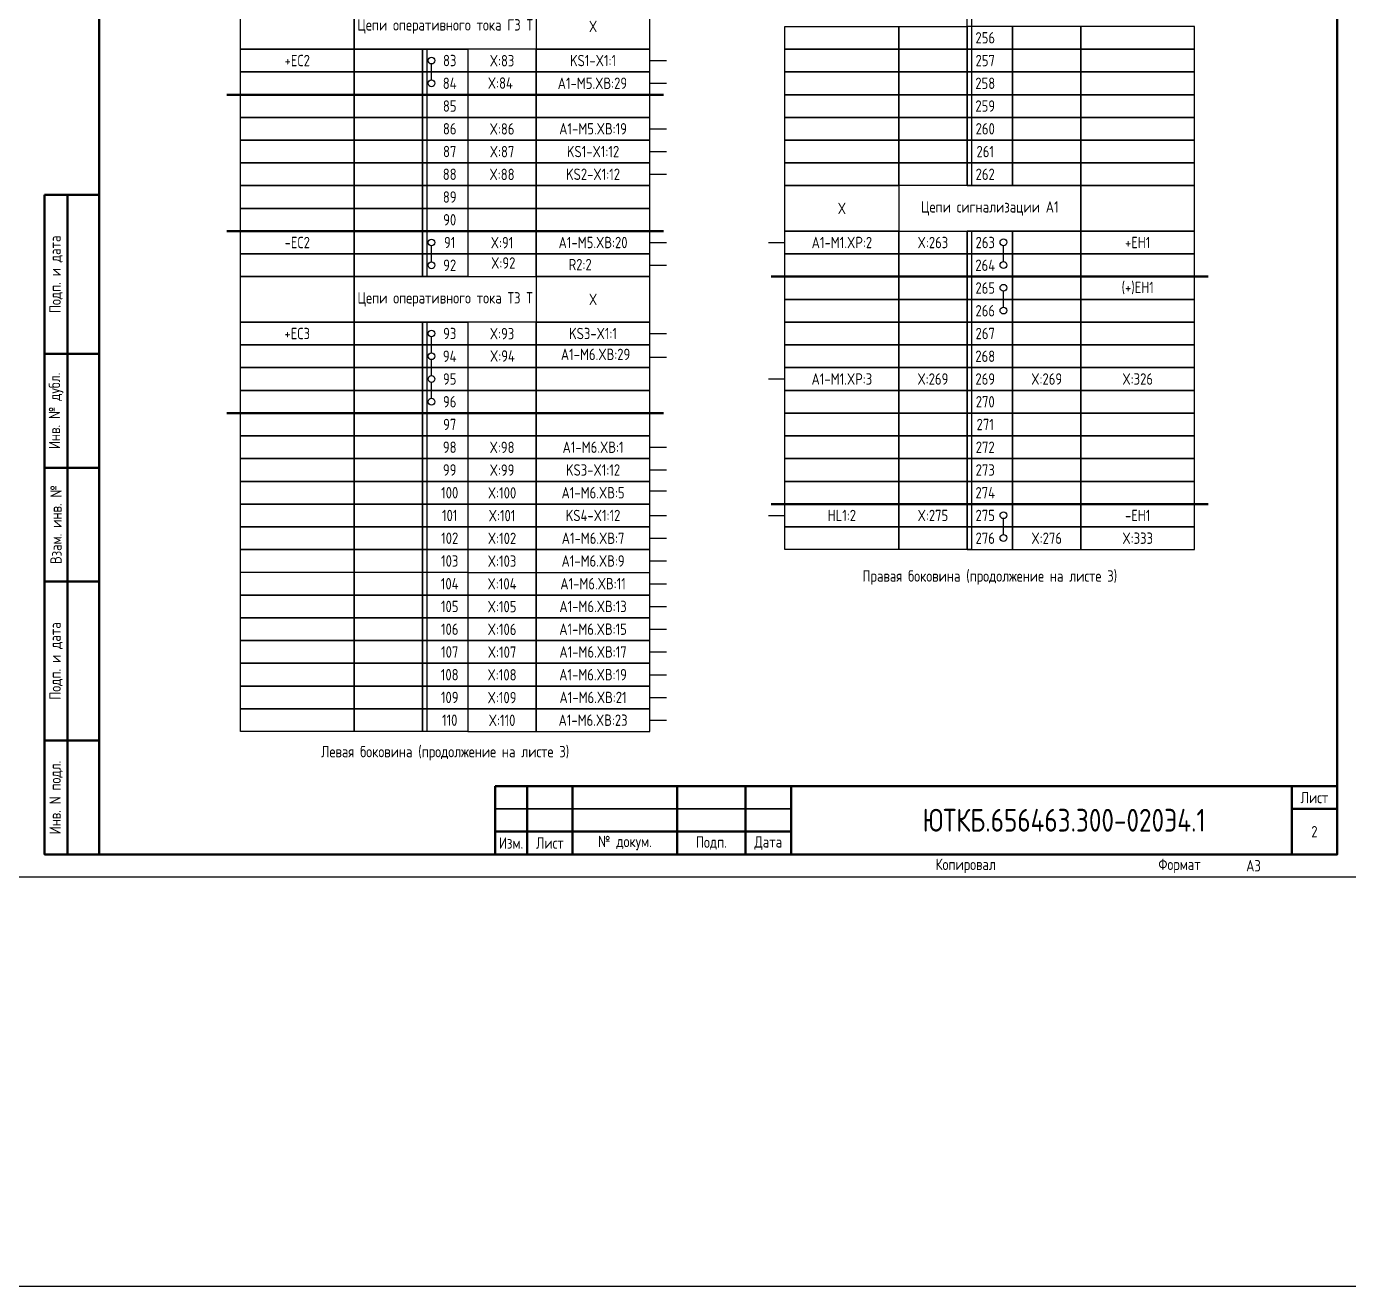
# Model space of a CAD drawing. Header units: millimetres. Extents: x -1117 to 5846, y -90 to 586.
# Drawn here: x 4921 to 5211.5, y -90 to 187 of the extents above; entities that cross this region are included whole.
import ezdxf

# ---------------------------------------------------------------- set-up
doc = ezdxf.new("R2010")
doc.units = ezdxf.units.MM
doc.styles.add('Gost_type_A', font='GOST_A.TTF')

# ---------------------------------------------------------------- blocks, each defined once
blk = doc.blocks.new('Штамп левый нижний')
at = {"lineweight": 50}
for points in [[(-12, 145), (-7, 145), (-7, 110), (-12, 110)], [(-7, 145), (0, 145), (0, 110), (-7, 110)], [(-12, 110), (-7, 110), (-7, 85), (-12, 85)], [(-7, 110), (0, 110), (0, 85), (-7, 85)], [(-12, 85), (-7, 85), (-7, 60), (-12, 60)], [(-7, 85), (0, 85), (0, 60), (-7, 60)], [(-12, 60), (-7, 60), (-7, 25), (-12, 25)], [(-7, 60), (0, 60), (0, 25), (-7, 25)], [(-12, 25), (-7, 25), (-7, 0), (-12, 0)], [(-7, 25), (0, 25), (0, 0), (-7, 0)]]:
    blk.add_lwpolyline(points, close=True, dxfattribs=at)
at = {"char_height": 2.5, "attachment_point": 5, "rotation": 90, "style": 'Gost_type_A'}
for s, insert, width in [('Подп. и дата', (-9.5, 127.5), 35), ('Инв. № дубл.', (-9.5, 97.5), 25), ('Взам. инв. №', (-9.5, 72.5), 25), ('Подп. и дата', (-9.5, 42.5), 35), ('Инв. N подл.', (-9.5, 12.5), 25)]:
    blk.add_mtext(s, dxfattribs=dict(at, insert=insert, width=width))
blk = doc.blocks.new('Штамп малый нижний')
at = {"lineweight": 50}
for points in [[(-185, 15), (-178, 15), (-178, 5), (-185, 5)], [(-178, 15), (-168, 15), (-168, 5), (-178, 5)], [(-168, 15), (-145, 15), (-145, 5), (-168, 5)], [(-145, 15), (-130, 15), (-130, 5), (-145, 5)], [(-130, 15), (-120, 15), (-120, 5), (-130, 5)], [(-120, 15), (-10, 15), (-10, 0), (-120, 0)], [(-10, 15), (0, 15), (0, 10), (-10, 10)], [(-10, 10), (0, 10), (0, 0), (-10, 0)], [(-185, 5), (-178, 5), (-178, 0), (-185, 0)], [(-178, 5), (-168, 5), (-168, 0), (-178, 0)], [(-168, 5), (-145, 5), (-145, 0), (-168, 0)], [(-145, 5), (-130, 5), (-130, 0), (-145, 0)], [(-130, 5), (-120, 5), (-120, 0), (-130, 0)]]:
    blk.add_lwpolyline(points, close=True, dxfattribs=at)
for points in [[(-185, 15), (-178, 15), (-178, 10), (-185, 10)], [(-178, 15), (-168, 15), (-168, 10), (-178, 10)], [(-168, 15), (-145, 15), (-145, 10), (-168, 10)], [(-145, 15), (-130, 15), (-130, 10), (-145, 10)], [(-130, 15), (-120, 15), (-120, 10), (-130, 10)], [(-185, 10), (-178, 10), (-178, 5), (-185, 5)], [(-178, 10), (-168, 10), (-168, 5), (-178, 5)], [(-168, 10), (-145, 10), (-145, 5), (-168, 5)], [(-145, 10), (-130, 10), (-130, 5), (-145, 5)], [(-130, 10), (-120, 10), (-120, 5), (-130, 5)]]:
    blk.add_lwpolyline(points, close=True)
at = {"char_height": 2.5, "style": 'Gost_type_A'}
for s, insert, width, attachment_point in [('Лист', (-5, 12.5), 10, 5), ('Изм.', (-181.5, 2.5), 7, 5), ('Лист', (-173, 2.5), 10, 5), ('№ докум.', (-156.5, 2.5), 23, 5), ('Подп.', (-137.5, 2.5), 15, 5), ('Дата', (-125, 2.5), 10, 5), ('Копировал', (-75, -2.53), 13.1202, 6), ('Формат', (-30, -2.53), 13.1202, 6)]:
    blk.add_mtext(s, dxfattribs=dict(at, insert=insert, width=width, attachment_point=attachment_point))

msp = doc.modelspace()

# ---------------------------------------------------------------- linework, layer by layer
at = {"color": 7, "lineweight": -2}
for p, q in [((5010, 175.25), (5010, 178.75)), ((5010, 135.25), (5010, 138.75)), ((5010, 115.25), (5010, 118.75)), ((5010, 110.25), (5010, 113.75)), ((5010, 105.25), (5010, 108.75))]:
    msp.add_line(p, q, dxfattribs=at)
for p, q in [((5058, 179.5), (5061.62, 179.5)), ((5058, 174.5), (5061.62, 174.5)), ((5058, 164.5), (5061.62, 164.5)), ((5058, 159.5), (5061.62, 159.5)), ((5058, 154.5), (5061.62, 154.5)), ((5058, 139.5), (5061.62, 139.5)), ((5084.04, 139.5), (5087.67, 139.5)), ((5058, 134.5), (5061.62, 134.5)), ((5058, 119.5), (5061.62, 119.5)), ((5058, 114.27), (5061.62, 114.27)), ((5084.04, 109.5), (5087.67, 109.5)), ((5058, 94.5), (5061.62, 94.5)), ((5058, 89.5), (5061.62, 89.5)), ((5058, 84.92), (5061.62, 84.92)), ((5058, 79.5), (5061.62, 79.5)), ((5084.04, 79.5), (5087.67, 79.5)), ((5058, 74.5), (5061.62, 74.5)), ((5058, 69.5), (5061.62, 69.5)), ((5058, 64.5), (5061.62, 64.5)), ((5058, 59.5), (5061.62, 59.5)), ((5058, 54.5), (5061.62, 54.5)), ((5058, 49.5), (5061.62, 49.5)), ((5058, 44.5), (5061.62, 44.5)), ((5058, 39.5), (5061.62, 39.5)), ((5058, 34.5), (5061.62, 34.5))]:
    msp.add_line(p, q)
at = {"lineweight": 50}
for p, q in [((4965, 172), (5061, 172)), ((4965, 142), (5061, 142)), ((5084.67, 132), (5180.67, 132)), ((4965, 102), (5061, 102)), ((5084.67, 82), (5180.67, 82))]:
    msp.add_line(p, q, dxfattribs=at)
at = {"lineweight": -2}
for p, q in [((5135.67, 135.25), (5135.67, 138.75)), ((5135.67, 125.25), (5135.67, 128.75)), ((5135.67, 75.25), (5135.67, 78.75))]:
    msp.add_line(p, q, dxfattribs=at)
for points in [[(-1117.42, 586), (5845.64, 586), (5845.64, -90), (-1117.42, -90)], [(5214, 420), (5214, 0), (4917, 0), (4917, 420)], [(5127.67, 391.99), (5128.67, 391.99), (5128.67, 162), (5127.67, 162)], [(4968, 192), (4993, 192), (4993, 182), (4968, 182)], [(4993, 192), (5033, 192), (5033, 182), (4993, 182)], [(5058, 192), (5033, 192), (5033, 182), (5058, 182)], [(5087.67, 187), (5112.67, 187), (5112.67, 182), (5087.67, 182)], [(5112.67, 187), (5127.67, 187), (5127.67, 182), (5112.67, 182)], [(5137.67, 187), (5127.67, 187), (5127.67, 182), (5137.67, 182)], [(5152.67, 187), (5137.67, 187), (5137.67, 182), (5152.67, 182)], [(5177.67, 187), (5152.67, 187), (5152.67, 182), (5177.67, 182)], [(4968, 182), (4993, 182), (4993, 177), (4968, 177)], [(4993, 182), (5008, 182), (5008, 177), (4993, 177)], [(5008, 182), (5018, 182), (5018, 177), (5008, 177)], [(5008, 182), (5009, 182), (5009, 132), (5008, 132)], [(5033, 182), (5018, 182), (5018, 177), (5033, 177)], [(5058, 182), (5033, 182), (5033, 177), (5058, 177)], [(5087.67, 182), (5112.67, 182), (5112.67, 177), (5087.67, 177)], [(5112.67, 182), (5127.67, 182), (5127.67, 177), (5112.67, 177)], [(5137.67, 182), (5127.67, 182), (5127.67, 177), (5137.67, 177)], [(5152.67, 182), (5137.67, 182), (5137.67, 177), (5152.67, 177)], [(5177.67, 182), (5152.67, 182), (5152.67, 177), (5177.67, 177)], [(4968, 177), (4993, 177), (4993, 172), (4968, 172)], [(4993, 177), (5008, 177), (5008, 172), (4993, 172)], [(5008, 177), (5018, 177), (5018, 172), (5008, 172)], [(5033, 177), (5018, 177), (5018, 172), (5033, 172)], [(5058, 177), (5033, 177), (5033, 172), (5058, 172)], [(5087.67, 177), (5112.67, 177), (5112.67, 172), (5087.67, 172)], [(5112.67, 177), (5127.67, 177), (5127.67, 172), (5112.67, 172)], [(5137.67, 177), (5127.67, 177), (5127.67, 172), (5137.67, 172)], [(5152.67, 177), (5137.67, 177), (5137.67, 172), (5152.67, 172)], [(5177.67, 177), (5152.67, 177), (5152.67, 172), (5177.67, 172)], [(4968, 172), (4993, 172), (4993, 167), (4968, 167)], [(4993, 172), (5008, 172), (5008, 167), (4993, 167)], [(5008, 172), (5018, 172), (5018, 167), (5008, 167)], [(5033, 172), (5018, 172), (5018, 167), (5033, 167)], [(5058, 172), (5033, 172), (5033, 167), (5058, 167)], [(5087.67, 172), (5112.67, 172), (5112.67, 167), (5087.67, 167)], [(5112.67, 172), (5127.67, 172), (5127.67, 167), (5112.67, 167)], [(5137.67, 172), (5127.67, 172), (5127.67, 167), (5137.67, 167)], [(5152.67, 172), (5137.67, 172), (5137.67, 167), (5152.67, 167)], [(5177.67, 172), (5152.67, 172), (5152.67, 167), (5177.67, 167)], [(4968, 167), (4993, 167), (4993, 162), (4968, 162)], [(4993, 167), (5008, 167), (5008, 162), (4993, 162)], [(5008, 167), (5018, 167), (5018, 162), (5008, 162)], [(5033, 167), (5018, 167), (5018, 162), (5033, 162)], [(5058, 167), (5033, 167), (5033, 162), (5058, 162)], [(5087.67, 167), (5112.67, 167), (5112.67, 162), (5087.67, 162)], [(5112.67, 167), (5127.67, 167), (5127.67, 162), (5112.67, 162)], [(5137.67, 167), (5127.67, 167), (5127.67, 162), (5137.67, 162)], [(5152.67, 167), (5137.67, 167), (5137.67, 162), (5152.67, 162)], [(5177.67, 167), (5152.67, 167), (5152.67, 162), (5177.67, 162)], [(4968, 162), (4993, 162), (4993, 157), (4968, 157)], [(4993, 162), (5008, 162), (5008, 157), (4993, 157)], [(5008, 162), (5018, 162), (5018, 157), (5008, 157)], [(5033, 162), (5018, 162), (5018, 157), (5033, 157)], [(5058, 162), (5033, 162), (5033, 157), (5058, 157)], [(5087.67, 162), (5112.67, 162), (5112.67, 157), (5087.67, 157)], [(5112.67, 162), (5127.67, 162), (5127.67, 157), (5112.67, 157)], [(5137.67, 162), (5127.67, 162), (5127.67, 157), (5137.67, 157)], [(5127.67, 162), (5128.67, 162), (5128.67, 152), (5127.67, 152)], [(5152.67, 162), (5137.67, 162), (5137.67, 157), (5152.67, 157)], [(5177.67, 162), (5152.67, 162), (5152.67, 157), (5177.67, 157)], [(4968, 157), (4993, 157), (4993, 152), (4968, 152)], [(4993, 157), (5008, 157), (5008, 152), (4993, 152)], [(5008, 157), (5018, 157), (5018, 152), (5008, 152)], [(5033, 157), (5018, 157), (5018, 152), (5033, 152)], [(5058, 157), (5033, 157), (5033, 152), (5058, 152)], [(5087.67, 157), (5112.67, 157), (5112.67, 152), (5087.67, 152)], [(5112.67, 157), (5127.67, 157), (5127.67, 152), (5112.67, 152)], [(5137.67, 157), (5127.67, 157), (5127.67, 152), (5137.67, 152)], [(5152.67, 157), (5137.67, 157), (5137.67, 152), (5152.67, 152)], [(5177.67, 157), (5152.67, 157), (5152.67, 152), (5177.67, 152)], [(4968, 152), (4993, 152), (4993, 147), (4968, 147)], [(4993, 152), (5008, 152), (5008, 147), (4993, 147)], [(5008, 152), (5018, 152), (5018, 147), (5008, 147)], [(5033, 152), (5018, 152), (5018, 147), (5033, 147)], [(5058, 152), (5033, 152), (5033, 147), (5058, 147)], [(5087.67, 152), (5112.67, 152), (5112.67, 142), (5087.67, 142)], [(5152.67, 152), (5112.67, 152), (5112.67, 142), (5152.67, 142)], [(5177.67, 152), (5152.67, 152), (5152.67, 142), (5177.67, 142)], [(4968, 147), (4993, 147), (4993, 142), (4968, 142)], [(4993, 147), (5008, 147), (5008, 142), (4993, 142)], [(5008, 147), (5018, 147), (5018, 142), (5008, 142)], [(5033, 147), (5018, 147), (5018, 142), (5033, 142)], [(5058, 147), (5033, 147), (5033, 142), (5058, 142)], [(4968, 142), (4993, 142), (4993, 137), (4968, 137)], [(4993, 142), (5008, 142), (5008, 137), (4993, 137)], [(5008, 142), (5018, 142), (5018, 137), (5008, 137)], [(5033, 142), (5018, 142), (5018, 137), (5033, 137)], [(5058, 142), (5033, 142), (5033, 137), (5058, 137)], [(5087.67, 142), (5112.67, 142), (5112.67, 137), (5087.67, 137)], [(5112.67, 142), (5127.67, 142), (5127.67, 137), (5112.67, 137)], [(5137.67, 142), (5127.67, 142), (5127.67, 137), (5137.67, 137)], [(5127.67, 142), (5128.67, 142), (5128.67, 72.01), (5127.67, 72.01)], [(5152.67, 142), (5137.67, 142), (5137.67, 137), (5152.67, 137)], [(5177.67, 142), (5152.67, 142), (5152.67, 137), (5177.67, 137)], [(4968, 137), (4993, 137), (4993, 132), (4968, 132)], [(4993, 137), (5008, 137), (5008, 132), (4993, 132)], [(5008, 137), (5018, 137), (5018, 132), (5008, 132)], [(5033, 137), (5018, 137), (5018, 132), (5033, 132)], [(5058, 137), (5033, 137), (5033, 132), (5058, 132)], [(5087.67, 137), (5112.67, 137), (5112.67, 132), (5087.67, 132)], [(5087.67, 137), (5112.67, 137), (5112.67, 132), (5087.67, 132)], [(5112.67, 137), (5127.67, 137), (5127.67, 132), (5112.67, 132)], [(5112.67, 137), (5127.67, 137), (5127.67, 132), (5112.67, 132)], [(5137.67, 137), (5127.67, 137), (5127.67, 132), (5137.67, 132)], [(5137.67, 137), (5127.67, 137), (5127.67, 132), (5137.67, 132)], [(5152.67, 137), (5137.67, 137), (5137.67, 132), (5152.67, 132)], [(5152.67, 137), (5137.67, 137), (5137.67, 132), (5152.67, 132)], [(5177.67, 137), (5152.67, 137), (5152.67, 132), (5177.67, 132)], [(5177.67, 137), (5152.67, 137), (5152.67, 132), (5177.67, 132)], [(4968, 132), (4993, 132), (4993, 122), (4968, 122)], [(4993, 132), (5033, 132), (5033, 122), (4993, 122)], [(5058, 132), (5033, 132), (5033, 122), (5058, 122)], [(5087.67, 132), (5112.67, 132), (5112.67, 127), (5087.67, 127)], [(5087.67, 132), (5112.67, 132), (5112.67, 127), (5087.67, 127)], [(5112.67, 132), (5127.67, 132), (5127.67, 127), (5112.67, 127)], [(5112.67, 132), (5127.67, 132), (5127.67, 127), (5112.67, 127)], [(5137.67, 132), (5127.67, 132), (5127.67, 127), (5137.67, 127)], [(5137.67, 132), (5127.67, 132), (5127.67, 127), (5137.67, 127)], [(5152.67, 132), (5137.67, 132), (5137.67, 127), (5152.67, 127)], [(5152.67, 132), (5137.67, 132), (5137.67, 127), (5152.67, 127)], [(5177.67, 132), (5152.67, 132), (5152.67, 127), (5177.67, 127)], [(5177.67, 132), (5152.67, 132), (5152.67, 127), (5177.67, 127)], [(5087.67, 127), (5112.67, 127), (5112.67, 122), (5087.67, 122)], [(5087.67, 127), (5112.67, 127), (5112.67, 122), (5087.67, 122)], [(5112.67, 127), (5127.67, 127), (5127.67, 122), (5112.67, 122)], [(5112.67, 127), (5127.67, 127), (5127.67, 122), (5112.67, 122)], [(5137.67, 127), (5127.67, 127), (5127.67, 122), (5137.67, 122)], [(5137.67, 127), (5127.67, 127), (5127.67, 122), (5137.67, 122)], [(5152.67, 127), (5137.67, 127), (5137.67, 122), (5152.67, 122)], [(5152.67, 127), (5137.67, 127), (5137.67, 122), (5152.67, 122)], [(5177.67, 127), (5152.67, 127), (5152.67, 122), (5177.67, 122)], [(5177.67, 127), (5152.67, 127), (5152.67, 122), (5177.67, 122)], [(4968, 122), (4993, 122), (4993, 117), (4968, 117)], [(4993, 122), (5008, 122), (5008, 117), (4993, 117)], [(5008, 122), (5018, 122), (5018, 117), (5008, 117)], [(5008, 122), (5009, 122), (5009, 32), (5008, 32)], [(5033, 122), (5018, 122), (5018, 117), (5033, 117)], [(5058, 122), (5033, 122), (5033, 117), (5058, 117)], [(5087.67, 122), (5112.67, 122), (5112.67, 117), (5087.67, 117)], [(5112.67, 122), (5127.67, 122), (5127.67, 117), (5112.67, 117)], [(5137.67, 122), (5127.67, 122), (5127.67, 117), (5137.67, 117)], [(5152.67, 122), (5137.67, 122), (5137.67, 117), (5152.67, 117)], [(5177.67, 122), (5152.67, 122), (5152.67, 117), (5177.67, 117)], [(4968, 117), (4993, 117), (4993, 112), (4968, 112)], [(4993, 117), (5008, 117), (5008, 112), (4993, 112)], [(5008, 117), (5018, 117), (5018, 112), (5008, 112)], [(5033, 117), (5018, 117), (5018, 112), (5033, 112)], [(5058, 117), (5033, 117), (5033, 112), (5058, 112)], [(5087.67, 117), (5112.67, 117), (5112.67, 112), (5087.67, 112)], [(5112.67, 117), (5127.67, 117), (5127.67, 112), (5112.67, 112)], [(5137.67, 117), (5127.67, 117), (5127.67, 112), (5137.67, 112)], [(5152.67, 117), (5137.67, 117), (5137.67, 112), (5152.67, 112)], [(5177.67, 117), (5152.67, 117), (5152.67, 112), (5177.67, 112)], [(4968, 112), (4993, 112), (4993, 107), (4968, 107)], [(4993, 112), (5008, 112), (5008, 107), (4993, 107)], [(5008, 112), (5018, 112), (5018, 107), (5008, 107)], [(5033, 112), (5018, 112), (5018, 107), (5033, 107)], [(5058, 112), (5033, 112), (5033, 107), (5058, 107)], [(5087.67, 112), (5112.67, 112), (5112.67, 107), (5087.67, 107)], [(5112.67, 112), (5127.67, 112), (5127.67, 107), (5112.67, 107)], [(5137.67, 112), (5127.67, 112), (5127.67, 107), (5137.67, 107)], [(5152.67, 112), (5137.67, 112), (5137.67, 107), (5152.67, 107)], [(5177.67, 112), (5152.67, 112), (5152.67, 107), (5177.67, 107)], [(4968, 107), (4993, 107), (4993, 102), (4968, 102)], [(4993, 107), (5008, 107), (5008, 102), (4993, 102)], [(5008, 107), (5018, 107), (5018, 102), (5008, 102)], [(5033, 107), (5018, 107), (5018, 102), (5033, 102)], [(5058, 107), (5033, 107), (5033, 102), (5058, 102)], [(5087.67, 107), (5112.67, 107), (5112.67, 102), (5087.67, 102)], [(5112.67, 107), (5127.67, 107), (5127.67, 102), (5112.67, 102)], [(5137.67, 107), (5127.67, 107), (5127.67, 102), (5137.67, 102)], [(5152.67, 107), (5137.67, 107), (5137.67, 102), (5152.67, 102)], [(5177.67, 107), (5152.67, 107), (5152.67, 102), (5177.67, 102)], [(4968, 102), (4993, 102), (4993, 97), (4968, 97)], [(4993, 102), (5008, 102), (5008, 97), (4993, 97)], [(5008, 102), (5018, 102), (5018, 97), (5008, 97)], [(5033, 102), (5018, 102), (5018, 97), (5033, 97)], [(5058, 102), (5033, 102), (5033, 97), (5058, 97)], [(5087.67, 102), (5112.67, 102), (5112.67, 97), (5087.67, 97)], [(5112.67, 102), (5127.67, 102), (5127.67, 97), (5112.67, 97)], [(5137.67, 102), (5127.67, 102), (5127.67, 97), (5137.67, 97)], [(5152.67, 102), (5137.67, 102), (5137.67, 97), (5152.67, 97)], [(5177.67, 102), (5152.67, 102), (5152.67, 97), (5177.67, 97)], [(4968, 97), (4993, 97), (4993, 92), (4968, 92)], [(4993, 97), (5008, 97), (5008, 92), (4993, 92)], [(5008, 97), (5018, 97), (5018, 92), (5008, 92)], [(5033, 97), (5018, 97), (5018, 92), (5033, 92)], [(5058, 97), (5033, 97), (5033, 92), (5058, 92)], [(5087.67, 97), (5112.67, 97), (5112.67, 92), (5087.67, 92)], [(5112.67, 97), (5127.67, 97), (5127.67, 92), (5112.67, 92)], [(5137.67, 97), (5127.67, 97), (5127.67, 92), (5137.67, 92)], [(5152.67, 97), (5137.67, 97), (5137.67, 92), (5152.67, 92)], [(5177.67, 97), (5152.67, 97), (5152.67, 92), (5177.67, 92)], [(4968, 92), (4993, 92), (4993, 87), (4968, 87)], [(4993, 92), (5008, 92), (5008, 87), (4993, 87)], [(5008, 92), (5018, 92), (5018, 87), (5008, 87)], [(5033, 92), (5018, 92), (5018, 87), (5033, 87)], [(5058, 92), (5033, 92), (5033, 87), (5058, 87)], [(5087.67, 92), (5112.67, 92), (5112.67, 87), (5087.67, 87)], [(5087.67, 92), (5112.67, 92), (5112.67, 87), (5087.67, 87)], [(5112.67, 92), (5127.67, 92), (5127.67, 87), (5112.67, 87)], [(5112.67, 92), (5127.67, 92), (5127.67, 87), (5112.67, 87)], [(5137.67, 92), (5127.67, 92), (5127.67, 87), (5137.67, 87)], [(5137.67, 92), (5127.67, 92), (5127.67, 87), (5137.67, 87)], [(5152.67, 92), (5137.67, 92), (5137.67, 87), (5152.67, 87)], [(5152.67, 92), (5137.67, 92), (5137.67, 87), (5152.67, 87)], [(5177.67, 92), (5152.67, 92), (5152.67, 87), (5177.67, 87)], [(5177.67, 92), (5152.67, 92), (5152.67, 87), (5177.67, 87)], [(4968, 87), (4993, 87), (4993, 82), (4968, 82)], [(4993, 87), (5008, 87), (5008, 82), (4993, 82)], [(5008, 87), (5018, 87), (5018, 82), (5008, 82)], [(5033, 87), (5018, 87), (5018, 82), (5033, 82)], [(5058, 87), (5033, 87), (5033, 82), (5058, 82)], [(5087.67, 87), (5112.67, 87), (5112.67, 82), (5087.67, 82)], [(5087.67, 87), (5112.67, 87), (5112.67, 82), (5087.67, 82)], [(5112.67, 87), (5127.67, 87), (5127.67, 82), (5112.67, 82)], [(5112.67, 87), (5127.67, 87), (5127.67, 82), (5112.67, 82)], [(5137.67, 87), (5127.67, 87), (5127.67, 82), (5137.67, 82)], [(5137.67, 87), (5127.67, 87), (5127.67, 82), (5137.67, 82)], [(5152.67, 87), (5137.67, 87), (5137.67, 82), (5152.67, 82)], [(5152.67, 87), (5137.67, 87), (5137.67, 82), (5152.67, 82)], [(5177.67, 87), (5152.67, 87), (5152.67, 82), (5177.67, 82)], [(5177.67, 87), (5152.67, 87), (5152.67, 82), (5177.67, 82)], [(4968, 82), (4993, 82), (4993, 77), (4968, 77)], [(4993, 82), (5008, 82), (5008, 77), (4993, 77)], [(5008, 82), (5018, 82), (5018, 77), (5008, 77)], [(5033, 82), (5018, 82), (5018, 77), (5033, 77)], [(5058, 82), (5033, 82), (5033, 77), (5058, 77)], [(5087.67, 82), (5112.67, 82), (5112.67, 77), (5087.67, 77)], [(5087.67, 82), (5112.67, 82), (5112.67, 77), (5087.67, 77)], [(5112.67, 82), (5127.67, 82), (5127.67, 77), (5112.67, 77)], [(5112.67, 82), (5127.67, 82), (5127.67, 77), (5112.67, 77)], [(5137.67, 82), (5127.67, 82), (5127.67, 77), (5137.67, 77)], [(5137.67, 82), (5127.67, 82), (5127.67, 77), (5137.67, 77)], [(5152.67, 82), (5137.67, 82), (5137.67, 77), (5152.67, 77)], [(5152.67, 82), (5137.67, 82), (5137.67, 77), (5152.67, 77)], [(5177.67, 82), (5152.67, 82), (5152.67, 77), (5177.67, 77)], [(5177.67, 82), (5152.67, 82), (5152.67, 77), (5177.67, 77)], [(4968, 77), (4993, 77), (4993, 72), (4968, 72)], [(4993, 77), (5008, 77), (5008, 72), (4993, 72)], [(5008, 77), (5018, 77), (5018, 72), (5008, 72)], [(5033, 77), (5018, 77), (5018, 72), (5033, 72)], [(5058, 77), (5033, 77), (5033, 72), (5058, 72)], [(5087.67, 77), (5112.67, 77), (5112.67, 72), (5087.67, 72)], [(5112.67, 77), (5127.67, 77), (5127.67, 72), (5112.67, 72)], [(5137.67, 77), (5127.67, 77), (5127.67, 72), (5137.67, 72)], [(5152.67, 77), (5137.67, 77), (5137.67, 72), (5152.67, 72)], [(5177.67, 77), (5152.67, 77), (5152.67, 72), (5177.67, 72)], [(4968, 72), (4993, 72), (4993, 62), (4968, 62)], [(4968, 72), (4993, 72), (4993, 67), (4968, 67)], [(4993, 72), (5008, 72), (5008, 62), (4993, 62)], [(4993, 72), (5008, 72), (5008, 67), (4993, 67)], [(5008, 72), (5018, 72), (5018, 62), (5008, 62)], [(5008, 72), (5018, 72), (5018, 67), (5008, 67)], [(5033, 72), (5018, 72), (5018, 62), (5033, 62)], [(5033, 72), (5018, 72), (5018, 67), (5033, 67)], [(5058, 72), (5033, 72), (5033, 62), (5058, 62)], [(5058, 72), (5033, 72), (5033, 67), (5058, 67)], [(4968, 62), (4993, 62), (4993, 52), (4968, 52)], [(4968, 62), (4993, 62), (4993, 57), (4968, 57)], [(4993, 62), (5008, 62), (5008, 52), (4993, 52)], [(4993, 62), (5008, 62), (5008, 57), (4993, 57)], [(5008, 62), (5018, 62), (5018, 52), (5008, 52)], [(5008, 62), (5018, 62), (5018, 57), (5008, 57)], [(5033, 62), (5018, 62), (5018, 52), (5033, 52)], [(5033, 62), (5018, 62), (5018, 57), (5033, 57)], [(5058, 62), (5033, 62), (5033, 52), (5058, 52)], [(5058, 62), (5033, 62), (5033, 57), (5058, 57)], [(4968, 57), (4993, 57), (4993, 52), (4968, 52)], [(4993, 57), (5008, 57), (5008, 52), (4993, 52)], [(5008, 57), (5018, 57), (5018, 52), (5008, 52)], [(5033, 57), (5018, 57), (5018, 52), (5033, 52)], [(5058, 57), (5033, 57), (5033, 52), (5058, 52)], [(4968, 52), (4993, 52), (4993, 47), (4968, 47)], [(4993, 52), (5008, 52), (5008, 47), (4993, 47)], [(5008, 52), (5018, 52), (5018, 47), (5008, 47)], [(5033, 52), (5018, 52), (5018, 47), (5033, 47)], [(5058, 52), (5033, 52), (5033, 47), (5058, 47)], [(4968, 47), (4993, 47), (4993, 42), (4968, 42)], [(4993, 47), (5008, 47), (5008, 42), (4993, 42)], [(5008, 47), (5018, 47), (5018, 42), (5008, 42)], [(5033, 47), (5018, 47), (5018, 42), (5033, 42)], [(5058, 47), (5033, 47), (5033, 42), (5058, 42)], [(4968, 42), (4993, 42), (4993, 37), (4968, 37)], [(4993, 42), (5008, 42), (5008, 37), (4993, 37)], [(5008, 42), (5018, 42), (5018, 37), (5008, 37)], [(5033, 42), (5018, 42), (5018, 37), (5033, 37)], [(5058, 42), (5033, 42), (5033, 37), (5058, 37)], [(4968, 37), (4993, 37), (4993, 32), (4968, 32)], [(4993, 37), (5008, 37), (5008, 32), (4993, 32)], [(5008, 37), (5018, 37), (5018, 32), (5008, 32)], [(5033, 37), (5018, 37), (5018, 32), (5033, 32)], [(5058, 37), (5033, 37), (5033, 32), (5058, 32)]]:
    msp.add_lwpolyline(points, close=True)
at = {"lineweight": 50}
msp.add_lwpolyline([(5209, 415), (5209, 5), (4937, 5), (4937, 415)], close=True, dxfattribs=at)
at = {"color": 7, "lineweight": -2}
for centre in [(5010, 179.5), (5010, 174.5), (5010, 139.5), (5010, 134.5), (5010, 119.5), (5010, 114.5), (5010, 114.5), (5010, 109.5), (5010, 109.5), (5010, 104.5)]:
    msp.add_circle(centre, 0.75, dxfattribs=at)
at = {"lineweight": -2}
for centre in [(5135.67, 139.55), (5135.67, 134.55), (5135.67, 129.55), (5135.67, 124.55), (5135.67, 79.55), (5135.67, 74.55)]:
    msp.add_circle(centre, 0.75, dxfattribs=at)

# ---------------------------------------------------------------- block references
at = {"color": 1}
msp.add_blockref('Штамп левый нижний', (4937, 5), dxfattribs=at)
msp.add_blockref('Штамп малый нижний', (5209, 5))

# ---------------------------------------------------------------- texts
at = {"style": 'Gost_type_A'}
for s, insert, char_height, width, attachment_point in [('Цепи оперативного тока ГЗ Т', (5013, 187), 2.5, 40, 5), ('X', (5045.5, 187), 2.5, 25, 5), ('+ЕС2', (4980.5, 179.5), 2.5, 25, 5), ('KS1-X1:1', (5045.5, 179.5), 2.5, 25, 5), ('A1-М5.XВ:29', (5045.36, 174.5), 2.5, 24.7262, 5), ('A1-М5.XВ:19', (5045.5, 164.5), 2.5, 25, 5), ('KS1-X1:12', (5045.5, 159.5), 2.5, 25, 5), ('KS2-X1:12', (5045.5, 154.5), 2.5, 25, 5), ('X', (5100.17, 147), 2.5, 25, 5), ('Цепи сигнализации А1', (5132.67, 147), 2.5, 40, 5), ('-ЕС2', (4980.5, 139.5), 2.5, 25, 5), ('A1-М5.XВ:20', (5045.5, 139.5), 2.5, 25, 5), ('A1-М1.XР:2', (5100.17, 139.5), 2.5, 25, 5), ('\\pxqc;+EH1', (5165.17, 139.5), 2.5, 25, 5), ('R2:2', (5042.67, 134.65), 2.5, 25, 5), ('\\pxqc;(+)EH1', (5165.17, 129.5), 2.5, 25, 5), ('Цепи оперативного тока ТЗ Т', (5013, 127), 2.5, 40, 5), ('X', (5045.5, 127), 2.5, 25, 5), ('+ЕС3', (4980.5, 119.5), 2.5, 25, 5), ('KS3-X1:1', (5045.5, 119.5), 2.5, 25, 5), ('A1-М6.XВ:29', (5046.05, 114.91), 2.5, 25, 5), ('A1-М1.XР:3', (5100.17, 109.5), 2.5, 25, 5), ('X:326', (5165.17, 109.5), 2.5, 25, 5), ('A1-М6.XВ:1', (5045.5, 94.5), 2.5, 25, 5), ('KS3-X1:12', (5045.5, 89.5), 2.5, 25, 5), ('KS4-X1:12', (5045.5, 79.5), 2.5, 25, 5), ('HL1:2', (5100.17, 79.5), 2.5, 25, 5), ('\\pxqc;-EH1', (5165.17, 79.5), 2.5, 25, 5), ('A1-M6.XВ:7', (5045.5, 74.5), 2.5, 25, 5), ('X:333', (5165.17, 74.5), 2.5, 25, 5), ('A1-M6.XВ:9', (5045.5, 69.5), 2.5, 25, 5), ('\\pxt31;Правая боковина (продолжение на листе 3)', (5132.67, 65.86), 2.5, 90, 5), ('A1-M6.XВ:11', (5045.5, 64.5), 2.5, 25, 5), ('A1-M6.XВ:13', (5045.5, 59.5), 2.5, 25, 5), ('A1-M6.XВ:15', (5045.5, 54.5), 2.5, 25, 5), ('A1-M6.XВ:17', (5045.5, 49.5), 2.5, 25, 5), ('A1-M6.XВ:19', (5045.5, 44.5), 2.5, 25, 5), ('A1-M6.XВ:21', (5045.5, 39.5), 2.5, 25, 5), ('A1-M6.XВ:23', (5045.5, 34.5), 2.5, 25, 5), ('Левая боковина (продолжение на листе 3)', (5013, 27.25), 2.5, 90, 5), ('ЮТКБ.656463.300-020Э4.1', (5149, 12.5), 5, 120, 5), ('2', (5204, 10), 2.5, 10, 5), ('A3', (5189, 2.5), 2.5, 20, 4), ('A3', (5189, 2.5), 2.5, 20, 4)]:
    msp.add_mtext(s, dxfattribs=dict(at, insert=insert, char_height=char_height, width=width, attachment_point=attachment_point))
at = {"ltscale": 10, "char_height": 2.5, "attachment_point": 5, "style": 'Gost_type_A'}
for s, insert, width in [('256', (5131.67, 184.5), 8), ('83', (5014, 179.5), 8), ('X:83', (5025.5, 179.47), 15), ('257', (5131.67, 179.5), 8), ('84', (5014, 174.5), 8), ('X:84', (5025.13, 174.55), 15), ('258', (5131.67, 174.5), 8), ('85', (5014, 169.5), 8), ('259', (5131.67, 169.5), 8), ('86', (5014, 164.5), 8), ('X:86', (5025.5, 164.47), 15), ('260', (5131.67, 164.5), 8), ('87', (5014, 159.5), 8), ('X:87', (5025.5, 159.47), 15), ('261', (5131.67, 159.5), 8), ('88', (5014, 154.5), 8), ('X:88', (5025.5, 154.47), 15), ('262', (5131.67, 154.5), 8), ('89', (5014, 149.5), 8), ('90', (5014, 144.5), 8), ('91', (5014, 139.5), 8), ('X:91', (5025.5, 139.47), 15), ('X:263', (5120.17, 139.5), 15), ('263', (5131.67, 139.5), 8), ('92', (5014, 134.5), 8), ('X:92', (5025.77, 135), 15), ('264', (5131.67, 134.5), 8), ('265', (5131.67, 129.5), 8), ('266', (5131.67, 124.5), 8), ('93', (5014, 119.5), 8), ('X:93', (5025.5, 119.47), 15), ('267', (5131.67, 119.5), 8), ('94', (5014, 114.5), 8), ('X:94', (5025.59, 114.55), 14.0873), ('268', (5131.67, 114.5), 8), ('95', (5014, 109.5), 8), ('X:269', (5120.17, 109.5), 15), ('269', (5131.67, 109.5), 8), ('X:269', (5145.17, 109.5), 15), ('96', (5014, 104.5), 8), ('270', (5131.67, 104.5), 8), ('97', (5014, 99.5), 8), ('271', (5131.67, 99.5), 8), ('98', (5014, 94.5), 8), ('X:98', (5025.5, 94.47), 15), ('272', (5131.67, 94.5), 8), ('99', (5014, 89.5), 8), ('X:99', (5025.5, 89.47), 15), ('273', (5131.67, 89.5), 8), ('100', (5014, 84.5), 8), ('X:100', (5025.5, 84.47), 15), ('274', (5131.67, 84.5), 8), ('101', (5014, 79.5), 8), ('X:101', (5025.5, 79.47), 15), ('X:275', (5120.17, 79.5), 15), ('275', (5131.67, 79.5), 8), ('102', (5014, 74.5), 8), ('X:102', (5025.5, 74.47), 15), ('276', (5131.67, 74.5), 8), ('X:276', (5145.17, 74.5), 15), ('103', (5014, 69.5), 8), ('X:103', (5025.5, 69.47), 15), ('104', (5014, 64.5), 8), ('X:104', (5025.5, 64.47), 15), ('105', (5014, 59.5), 8), ('X:105', (5025.5, 59.47), 15), ('106', (5014, 54.5), 8), ('X:106', (5025.5, 54.47), 15), ('107', (5014, 49.5), 8), ('X:107', (5025.5, 49.47), 15), ('108', (5014, 44.5), 8), ('X:108', (5025.5, 44.47), 15), ('109', (5014, 39.5), 8), ('X:109', (5025.5, 39.47), 15), ('110', (5014, 34.5), 8), ('X:110', (5025.5, 34.47), 15)]:
    msp.add_mtext(s, dxfattribs=dict(at, insert=insert, width=width))
at = {"color": 2, "insert": (5045.5, 84.5), "char_height": 2.5, "width": 25, "attachment_point": 5, "style": 'Gost_type_A'}
msp.add_mtext('{\\C256;A1-М6.XВ:5}', dxfattribs=at)

doc.saveas('drawing.dxf')
